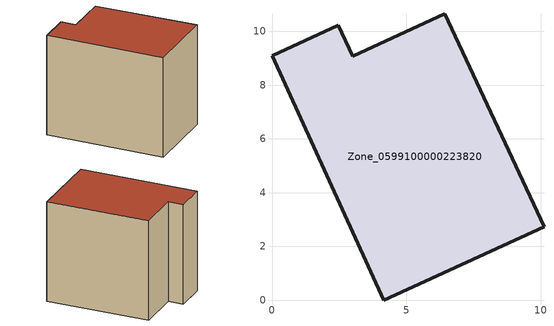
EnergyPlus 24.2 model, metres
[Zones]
Zone_0599100000223820
 floor ground (C_G): 4.16,0 0,9.1 2.47,10.23 3,9.08 6.43,10.65 10.12,2.73 z0
 wall outside (C_F): 10.12,2.73 6.43,10.65 3,9.08 2.47,10.23 0,9.1 4.16,0 10.12,2.73 z0:8.65
 roof outside (C_R): 0,9.1 4.16,0 10.12,2.73 6.43,10.65 3,9.08 2.47,10.23 z8.65
[BUILDING]
Pand.0599100000223820: North Axis=0; Terrain=City; Loads Convergence Tolerance Value=0.04; Temperature Convergence Tolerance Value=0.4; Solar Distribution=FullExterior; Maximum Number of Warmup Days=25; Minimum Number of Warmup Days=1
[Site:Location]
Rotterdam.The.Hague.AP_ZH_NLD Design_Conditions: Latitude=51.96; Longitude=4.45; Time Zone=1; Elevation=-4.5
[SITE:GROUNDTEMPERATURE:BUILDINGSURFACE]
18, 18, 18, 18, 18, 18, 18, 18, 18, 18, 18, 18
[MATERIAL] Thermal Absorptance=0.9; Solar Absorptance=0.7; Visible Absorptance=0.7
Name | Roughness | Thickness | Conductivity | Density | Specific Heat
G.TI.1946-1964 | MediumSmooth | 0.15 | 1 | 540 | 1210
F.TI.1946-1964 | Rough | 0.3 | 0.857143 | 1920 | 840
R.TI.1946-1964 | MediumRough | 0.2 | 0.277778 | 1500 | 1000
[CONSTRUCTION]
C_G: G.TI.1946-1964
C_F: F.TI.1946-1964
C_R: R.TI.1946-1964
[ZONE]
Zone_0599100000223820: Type=1; Multiplier=1; Ceiling Height=Autocalculate; Volume=Autocalculate; Floor Area=autocalculate; Part of Total Floor Area=Yes
[ZONEINFILTRATION:DESIGNFLOWRATE]
Infil_Zone_0599100000223820: Zone or ZoneList or Space or SpaceList=Zone_0599100000223820; Schedule=AlwaysOn; Design Flow Rate Calculation Method=Flow/Area; Flow Rate per Floor Area=0.003; Constant Term Coefficient=1; Temperature Term Coefficient=0; Velocity Term Coefficient=0; Velocity Squared Term Coefficient=0
[HVACTEMPLATE:ZONE:IDEALLOADSAIRSYSTEM]
Zone_0599100000223820: Maximum Heating Supply Air Temperature=50; Minimum Cooling Supply Air Temperature=13; Maximum Heating Supply Air Humidity Ratio=0.0156; Minimum Cooling Supply Air Humidity Ratio=0.0077; Heating Limit=NoLimit; Cooling Limit=NoLimit; Dehumidification Control Type=ConstantSensibleHeatRatio; Cooling Sensible Heat Ratio=0.7; Dehumidification Setpoint=60; Humidification Control Type=None; Humidification Setpoint=30; Outdoor Air Method=None; Outdoor Air Flow Rate per Person=0.00944; Outdoor Air Flow Rate per Zone Floor Area=0; Outdoor Air Flow Rate per Zone=0; Demand Controlled Ventilation Type=None; Outdoor Air Economizer Type=NoEconomizer; Heat Recovery Type=None; Sensible Heat Recovery Effectiveness=0.7; Latent Heat Recovery Effectiveness=0.65
[ZONECONTROL:THERMOSTAT]
ThermostatControl_Zone_0599100000223820: Zone or ZoneList=Zone_0599100000223820; Control Type Schedule=DualSetpointControlType; Control 1=Thermostat_Zone_0599100000223820; Temperature Difference Between Cutout And Setpoint=0
[THERMOSTATSETPOINT:DUALSETPOINT]
Thermostat_Zone_0599100000223820: Heating Setpoint Temperature Schedule=HeatingSetpoint_Zone_0599100000223820; Cooling Setpoint Temperature Schedule=CoolingSetpoint_Zone_0599100000223820
[SCHEDULE:COMPACT]
HeatingSetpoint_Zone_0599100000223820: Through: 12/31, For: AllDays, Until: 24:00, 21
CoolingSetpoint_Zone_0599100000223820: Through: 12/31, For: AllDays, Until: 24:00, 24
DualSetpointControlType: Through: 12/31, For: AllDays, Until: 24:00, 4
AlwaysOn: Through: 12/31, For: AllDays, Until: 24:00, 1
